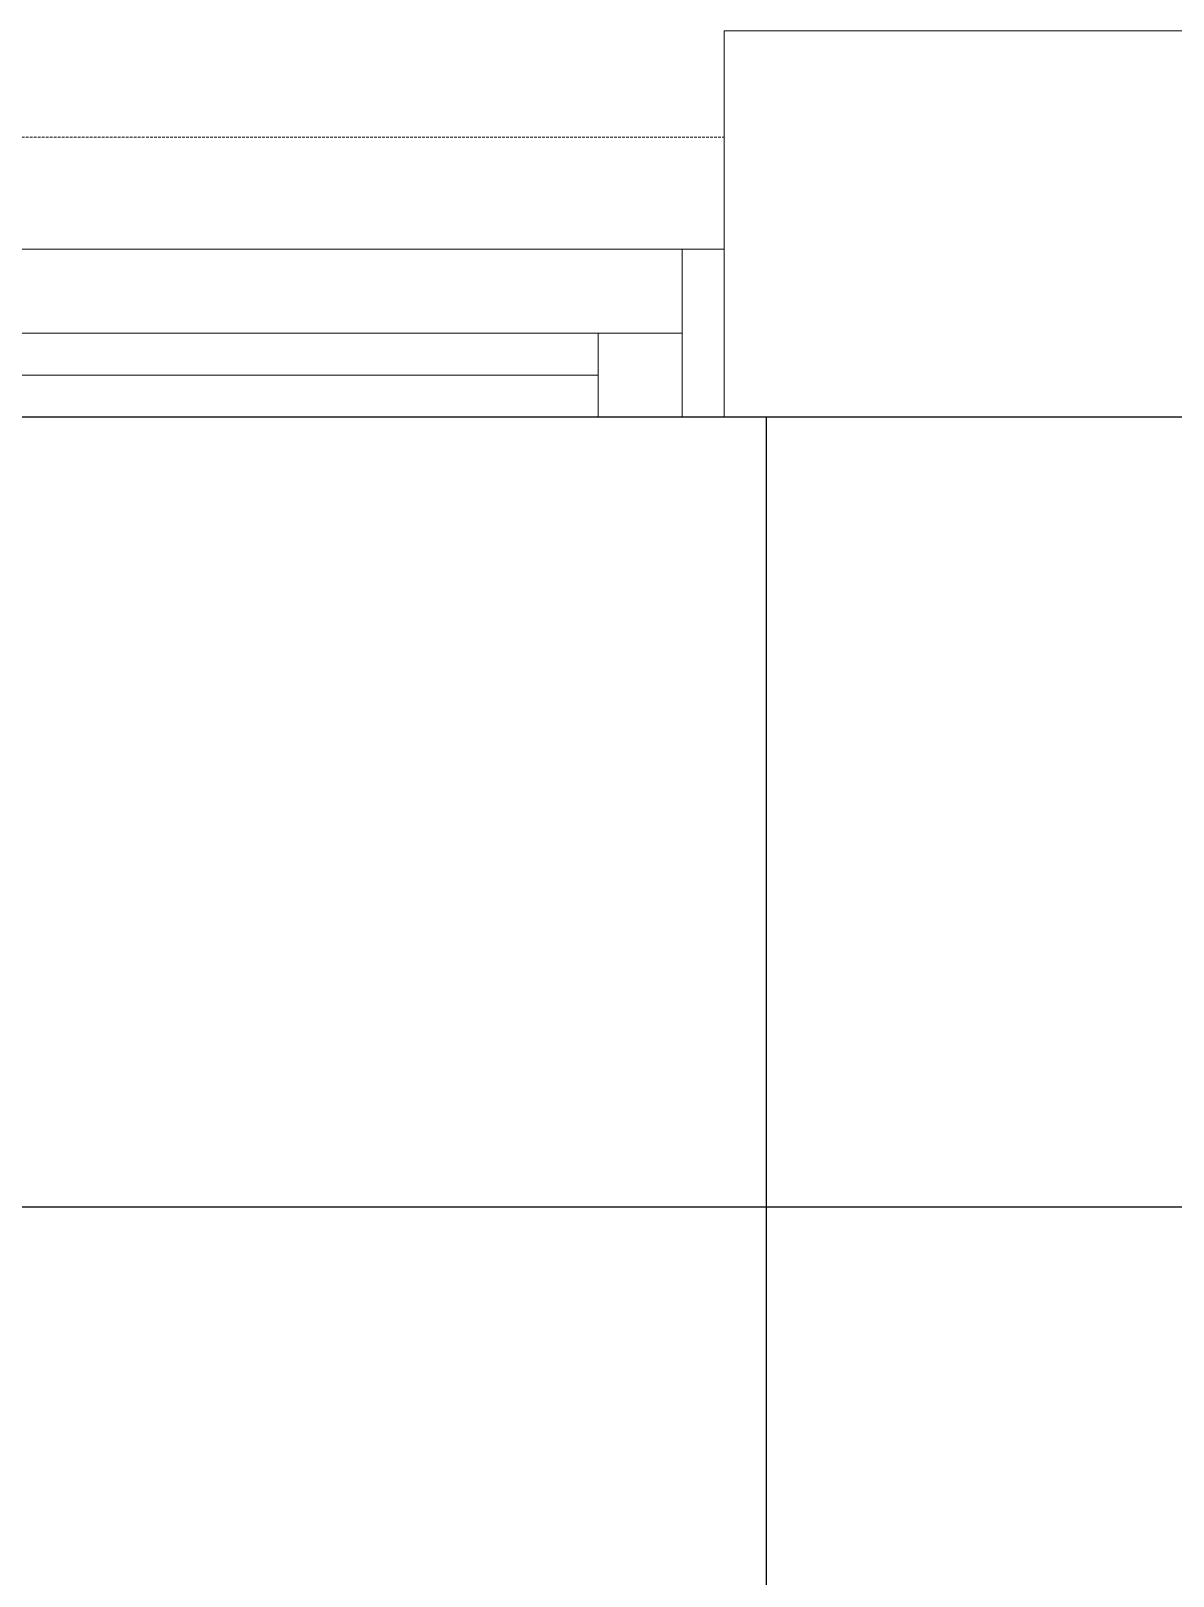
# Model space of a CAD drawing. Extents: x -12260 to 57327, y -29287 to 19916.
# Drawn here: x 16468 to 17148, y 7920 to 8840 of the extents above; entities that cross this region are included whole.
import ezdxf

# ---------------------------------------------------------------- set-up
doc = ezdxf.new("R2010")
doc.units = 0
doc.header["$LTSCALE"] = 0.25
doc.linetypes.add('01-First Floor-FUR$0$HIDDEN', pattern=[9.525, 6.35, -3.175])
doc.linetypes.add('DASHDOT', pattern=[25.4, 12.7, -6.35, 0, -6.35])
for name, color, linetype, lineweight in [('01-First Floor-FUR$0$Aluminum', 251, 'Continuous', 5), ('01-First Floor-FUR$0$Proj', 251, 'Continuous', 5), ('01-First Floor-FUR$0$Walls', 251, 'Continuous', 5), ('E-LITE-CLNG-CNDT', 6, 'DASHDOT', 35)]:
    doc.layers.add(name, color=color, linetype=linetype, lineweight=lineweight)
doc.layers.add('01-First Floor-FUR$0$FALSE CEILING', color=251, linetype='Continuous')

# ---------------------------------------------------------------- blocks, each defined once
blk = doc.blocks.new('01-First Floor-FUR')
at = {"layer": '01-First Floor-FUR$0$Aluminum'}
for p, q in [((16880.89, 8710), (15929.53, 8710)), ((16855.89, 8710), (16855.89, 8610)), ((16855.89, 8660), (15954.53, 8660)), ((16805.89, 8660), (16805.89, 8610)), ((16004.53, 8635), (16805.89, 8635)), ((16880.89, 8610), (15929.53, 8610))]:
    blk.add_line(p, q, dxfattribs=at)
at = {"layer": '01-First Floor-FUR$0$FALSE CEILING', "linetype": 'Continuous'}
for p, q in [((16906, 4540), (16906, 8610)), ((15106, 8140), (19115.56, 8140))]:
    blk.add_line(p, q, dxfattribs=at)
at = {"layer": '01-First Floor-FUR$0$FALSE CEILING'}
blk.add_lwpolyline([(15106, 4540), (19115.56, 4540), (19115.56, 8610), (15106, 8610)], close=True, dxfattribs=at)
at = {"layer": '01-First Floor-FUR$0$Proj', "linetype": '01-First Floor-FUR$0$HIDDEN'}
blk.add_line((15929.53, 8776.77), (16880.89, 8776.77), dxfattribs=at)
at = {"layer": '01-First Floor-FUR$0$Walls'}
for p, q in [((16880.89, 8840), (20101.06, 8840)), ((16880.89, 8840), (16880.89, 8610)), ((16880.89, 8610), (19115.56, 8610))]:
    blk.add_line(p, q, dxfattribs=at)

msp = doc.modelspace()

# ---------------------------------------------------------------- block references
at = {"layer": 'E-LITE-CLNG-CNDT'}
msp.add_blockref('01-First Floor-FUR', (0, 0), dxfattribs=at)

doc.saveas('drawing.dxf')
